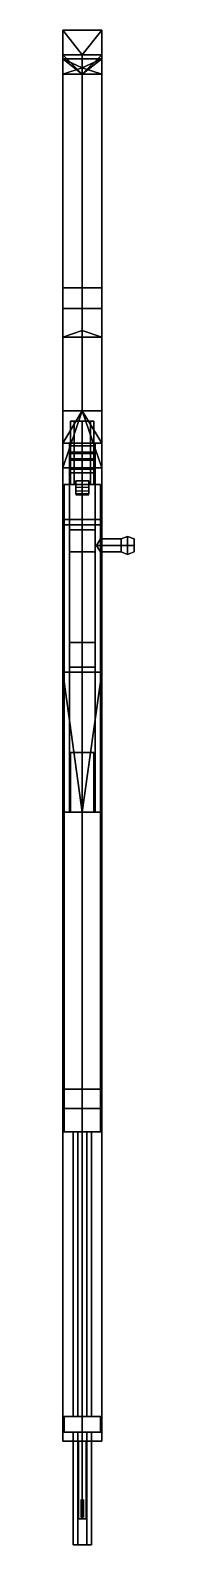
# Model space of a CAD drawing. Header units: millimetres. Extents: x -0.1 to 3, y -11.9 to 15.
# Drawn here: x -0.15 to 0.4, y -11.9 to -0.2 of the extents above.
import ezdxf

# ---------------------------------------------------------------- set-up
doc = ezdxf.new("R2010")
doc.units = ezdxf.units.MM

msp = doc.modelspace()

# ---------------------------------------------------------------- linework, layer by layer
for points in [[(-0.15, -0.2, 1.13), (-0.15, -0.39, 0.51), (-0.15, -0.39, 1.26), (-0.15, -0.2, 1.26)], [(0.15, -0.2, 1.26), (0.15, -0.2, 1.13), (-0.15, -0.2, 1.13), (-0.15, -0.2, 1.26)], [(0.15, -0.2, 1.13), (0.15, -0.39, 0.51), (-0.15, -0.39, 0.51), (-0.15, -0.2, 1.13)], [(-0.15, -0.2, 1.26), (0, -0.39, 1.39), (0, -0.39, 1.39), (0.15, -0.2, 1.26)], [(-0.15, -0.2, 1.26), (-0.15, -0.39, 1.26), (0, -0.54, 1.39), (0, -0.39, 1.39)], [(0, -0.54, 1.39), (0.15, -0.39, 1.26), (0.15, -0.2, 1.26), (0, -0.39, 1.39)], [(0.15, -0.39, 1.26), (0.15, -0.39, 0.51), (0.15, -0.2, 1.13), (0.15, -0.2, 1.26)], [(-0.15, -0.39, 0.51), (-0.15, -0.42, 0.33), (-0.15, -0.42, 1.26), (-0.15, -0.39, 1.26)], [(0.15, -0.39, 0.51), (0.15, -0.42, 0.33), (-0.15, -0.42, 0.33), (-0.15, -0.39, 0.51)], [(-0.15, -0.39, 1.26), (-0.15, -0.42, 1.26), (0, -0.54, 1.39)], [(-0.15, -0.42, 0.33), (-0.15, -0.54, 0.37), (-0.15, -0.54, 1.26), (-0.15, -0.42, 1.26)], [(0.15, -0.42, 0.33), (0, -0.49, 0.23), (0, -0.49, 0.23), (-0.15, -0.42, 0.33)], [(-0.15, -0.42, 1.26), (-0.15, -0.54, 1.26), (0, -0.54, 1.39)], [(0, -0.49, 0.23), (0, -0.49, 0.23), (-0.15, -0.54, 0.37), (-0.15, -0.42, 0.33)], [(0, -0.54, 1.39), (0.15, -0.42, 1.26), (0.15, -0.39, 1.26), (0, -0.54, 1.39)], [(0, -0.54, 1.39), (0.15, -0.54, 1.26), (0.15, -0.42, 1.26), (0, -0.54, 1.39)], [(0.15, -0.54, 0.37), (0, -0.49, 0.23), (0, -0.49, 0.23), (0.15, -0.42, 0.33)], [(0.15, -0.42, 1.26), (0.15, -0.42, 0.33), (0.15, -0.39, 0.51), (0.15, -0.39, 1.26)], [(0.15, -0.54, 1.26), (0.15, -0.54, 0.37), (0.15, -0.42, 0.33), (0.15, -0.42, 1.26)], [(0, -0.49, 0.23), (0, -2.19, 0.91), (-0.15, -2.19, 0.97), (-0.15, -0.54, 0.37)], [(-0.15, -0.54, 0.37), (-0.15, -2.19, 0.97), (-0.15, -2.19, 1.42), (-0.15, -0.54, 1.26)], [(-0.15, -0.54, 1.26), (-0.15, -2.19, 1.42), (0, -2.19, 1.53), (0, -0.54, 1.39)], [(0.15, -0.54, 0.37), (0.15, -2.19, 0.97), (0, -2.19, 0.91), (0, -0.49, 0.23)], [(0, -2.19, 1.53), (0.15, -2.19, 1.42), (0.15, -0.54, 1.26), (0, -0.54, 1.39)], [(0.15, -2.19, 1.42), (0.15, -2.19, 0.97), (0.15, -0.54, 0.37), (0.15, -0.54, 1.26)], [(-0.15, -2.19, 0.97), (-0.15, -2.35, 1.01), (-0.15, -2.35, 1.39), (-0.15, -2.19, 1.42)], [(-0.15, -2.19, 1.42), (-0.15, -2.35, 1.39), (0, -2.35, 1.49), (0, -2.19, 1.53)], [(0, -2.19, 0.91), (0, -2.35, 0.96), (-0.15, -2.35, 1.01), (-0.15, -2.19, 0.97)], [(0.15, -2.19, 0.97), (0.15, -2.35, 1.01), (0, -2.35, 0.96), (0, -2.19, 0.91)], [(0, -2.35, 1.49), (0.15, -2.35, 1.39), (0.15, -2.19, 1.42), (0, -2.19, 1.53)], [(0.15, -2.35, 1.39), (0.15, -2.35, 1.01), (0.15, -2.19, 0.97), (0.15, -2.19, 1.42)], [(-0.15, -2.35, 1.01), (-0.15, -2.57, 1.08), (-0.15, -2.57, 1.39), (-0.15, -2.35, 1.39)], [(-0.15, -2.35, 1.39), (-0.15, -2.57, 1.39), (0, -2.52, 1.49), (0, -2.35, 1.49)], [(0, -2.35, 0.96), (0, -2.57, 1.04), (-0.15, -2.57, 1.08), (-0.15, -2.35, 1.01)], [(0.15, -2.35, 1.01), (0.15, -2.57, 1.08), (0, -2.57, 1.04), (0, -2.35, 0.96)], [(0, -2.52, 1.49), (0.15, -2.57, 1.39), (0.15, -2.35, 1.39), (0, -2.35, 1.49)], [(0.15, -2.57, 1.39), (0.15, -2.57, 1.08), (0.15, -2.35, 1.01), (0.15, -2.35, 1.39)], [(-0.15, -2.57, 1.39), (-0.15, -3.14, 1.59), (0, -3.14, 1.73), (0, -2.52, 1.49)], [(-0.15, -2.57, 1.08), (-0.15, -3.14, 1.3), (-0.15, -3.14, 1.59), (-0.15, -2.57, 1.39)], [(0, -2.57, 1.04), (0, -3.14, 1.24), (-0.15, -3.14, 1.3), (-0.15, -2.57, 1.08)], [(0, -3.14, 1.73), (0.15, -3.14, 1.59), (0.15, -2.57, 1.39), (0, -2.52, 1.49)], [(0.15, -2.57, 1.08), (0.15, -3.14, 1.3), (0, -3.14, 1.24), (0, -2.57, 1.04)], [(0.15, -3.14, 1.59), (0.15, -3.14, 1.3), (0.15, -2.57, 1.08), (0.15, -2.57, 1.39)], [(-0.15, -3.14, 1.3), (-0.15, -3.39, 1.3), (-0.15, -3.58, 1.78), (-0.15, -3.14, 1.59)], [(0, -3.14, 1.73), (-0.15, -3.58, 1.78), (0.15, -3.58, 1.78), (0, -3.14, 1.73)], [(0, -3.14, 1.24), (0.15, -3.39, 1.3), (-0.15, -3.39, 1.3), (0, -3.14, 1.24)], [(-0.15, -3.14, 1.59), (-0.15, -3.58, 1.78), (0, -3.14, 1.73), (-0.15, -3.14, 1.59)], [(0, -3.14, 1.24), (0, -3.14, 1.24), (-0.15, -3.39, 1.3), (-0.15, -3.14, 1.3)], [(0, -3.14, 1.73), (0.15, -3.58, 1.78), (0.15, -3.14, 1.59), (0, -3.14, 1.73)], [(0.15, -3.39, 1.3), (0, -3.14, 1.24), (0, -3.14, 1.24), (0.15, -3.14, 1.3)], [(0.15, -3.58, 1.78), (0.15, -3.39, 1.3), (0.15, -3.14, 1.3), (0.15, -3.14, 1.59)], [(-0.064, -3.22, 1.904), (-0.09, -3.22, 1.84), (-0.09, -3.71, 1.84), (-0.064, -3.71, 1.904)], [(-0.09, -3.22, 1.84), (-0.064, -3.22, 1.776), (-0.064, -3.71, 1.776), (-0.09, -3.71, 1.84)], [(0.064, -3.22, 1.904), (-0.09, -3.22, 1.84), (-0.064, -3.22, 1.904), (0, -3.22, 1.93)], [(0.09, -3.22, 1.84), (-0.064, -3.22, 1.776), (-0.09, -3.22, 1.84), (0.064, -3.22, 1.904)], [(0, -3.22, 1.93), (-0.064, -3.22, 1.904), (-0.064, -3.71, 1.904), (0, -3.71, 1.93)], [(-0.064, -3.22, 1.776), (0, -3.22, 1.75), (0, -3.71, 1.75), (-0.064, -3.71, 1.776)], [(0.064, -3.22, 1.776), (0, -3.22, 1.75), (-0.064, -3.22, 1.776), (0.09, -3.22, 1.84)], [(0.064, -3.22, 1.904), (0, -3.22, 1.93), (0, -3.71, 1.93), (0.064, -3.71, 1.904)], [(0, -3.22, 1.75), (0.064, -3.22, 1.776), (0.064, -3.71, 1.776), (0, -3.71, 1.75)], [(0.09, -3.22, 1.84), (0.064, -3.22, 1.904), (0.064, -3.71, 1.904), (0.09, -3.71, 1.84)], [(0.064, -3.22, 1.776), (0.09, -3.22, 1.84), (0.09, -3.71, 1.84), (0.064, -3.71, 1.776)], [(-0.15, -3.39, 1.3), (-0.15, -3.98, 1.34), (-0.15, -4.02, 1.81), (-0.15, -3.58, 1.78)], [(0.15, -3.39, 1.3), (0.15, -3.98, 1.34), (-0.15, -3.98, 1.34), (-0.15, -3.39, 1.3)], [(0.15, -4.02, 1.81), (0.15, -3.98, 1.34), (0.15, -3.39, 1.3), (0.15, -3.58, 1.78)], [(-0.15, -3.58, 1.78), (-0.15, -4.02, 1.81), (0.15, -4.02, 1.81), (0.15, -3.58, 1.78)], [(-0.099, -3.71, 1.949), (-0.14, -3.71, 1.85), (-0.14, -6.24, 1.85), (-0.099, -6.24, 1.949)], [(-0.14, -3.71, 1.85), (-0.099, -3.71, 1.751), (-0.099, -6.24, 1.751), (-0.14, -6.24, 1.85)], [(0.099, -3.71, 1.949), (-0.14, -3.71, 1.85), (-0.099, -3.71, 1.949), (0, -3.71, 1.99)], [(0.14, -3.71, 1.85), (-0.099, -3.71, 1.751), (-0.14, -3.71, 1.85), (0.099, -3.71, 1.949)], [(0, -3.71, 1.99), (-0.099, -3.71, 1.949), (-0.099, -6.24, 1.949), (0, -6.24, 1.99)], [(0.099, -3.71, 1.751), (0.099, -3.71, 1.751), (-0.099, -3.71, 1.751), (0.14, -3.71, 1.85)], [(-0.05, -3.68, 1.2), (-0.05, -3.73, 1.31), (0.05, -3.73, 1.31), (0.05, -3.68, 1.2)], [(-0.05, -3.76, 1.04), (-0.05, -3.68, 1.2), (0.05, -3.68, 1.2), (0.05, -3.76, 1.04)], [(0.05, -3.71, 1.2), (0.05, -3.78, 1.32), (-0.05, -3.78, 1.32), (-0.05, -3.71, 1.2)], [(0.05, -3.79, 1.05), (0.05, -3.71, 1.2), (-0.05, -3.71, 1.2), (-0.05, -3.79, 1.05)], [(0.099, -3.71, 1.949), (0, -3.71, 1.99), (0, -6.24, 1.99), (0.099, -6.24, 1.949)], [(0.14, -3.71, 1.85), (0.099, -3.71, 1.949), (0.099, -6.24, 1.949), (0.14, -6.24, 1.85)], [(0.099, -3.71, 1.751), (0.14, -3.71, 1.85), (0.14, -6.24, 1.85), (0.099, -6.24, 1.751)], [(-0.15, -3.98, 1.34), (-0.15, -5.16, 1.4), (-0.15, -5.16, 1.81), (-0.15, -4.02, 1.81)], [(0.15, -3.98, 1.34), (0.15, -5.16, 1.4), (-0.15, -5.16, 1.4), (-0.15, -3.98, 1.34)], [(-0.15, -4.02, 1.81), (-0.15, -5.16, 1.81), (0.15, -5.16, 1.81), (0.15, -4.02, 1.81)], [(0.15, -5.16, 1.81), (0.15, -5.16, 1.4), (0.15, -3.98, 1.34), (0.15, -4.02, 1.81)], [(0.3, -4.18, 1.9), (0.3, -4.13, 1.85), (0.14, -4.13, 1.85), (0.11, -4.18, 1.9)], [(0.3, -4.13, 1.85), (0.3, -4.18, 1.8), (0.11, -4.18, 1.8), (0.14, -4.13, 1.85)], [(0.3, -4.23, 1.85), (0.3, -4.18, 1.9), (0.11, -4.18, 1.9), (0.14, -4.23, 1.85)], [(0.3, -4.18, 1.8), (0.3, -4.23, 1.85), (0.14, -4.23, 1.85), (0.11, -4.18, 1.8)], [(0.3, -4.18, 1.8), (0.3, -4.13, 1.85), (0.35, -4.11, 1.85), (0.35, -4.18, 1.78)], [(0.3, -4.13, 1.85), (0.3, -4.18, 1.9), (0.35, -4.18, 1.92), (0.35, -4.11, 1.85)], [(0.3, -4.18, 1.9), (0.3, -4.23, 1.85), (0.35, -4.25, 1.85), (0.35, -4.18, 1.92)], [(0.3, -4.23, 1.85), (0.3, -4.18, 1.8), (0.35, -4.18, 1.78), (0.35, -4.25, 1.85)], [(0.4, -4.18, 1.9), (0.4, -4.13, 1.85), (0.35, -4.11, 1.85), (0.35, -4.18, 1.92)], [(0.4, -4.13, 1.85), (0.4, -4.18, 1.8), (0.35, -4.18, 1.78), (0.35, -4.11, 1.85)], [(0.4, -4.18, 1.8), (0.4, -4.23, 1.85), (0.35, -4.25, 1.85), (0.35, -4.18, 1.78)], [(0.4, -4.23, 1.85), (0.4, -4.18, 1.9), (0.35, -4.18, 1.92), (0.35, -4.25, 1.85)], [(0.4, -4.23, 1.85), (0.4, -4.18, 1.8), (0.4, -4.13, 1.85), (0.4, -4.18, 1.9)], [(-0.15, -5.16, 1.4), (-0.15, -6.24, 1.52), (-0.15, -6.24, 1.84), (-0.15, -5.16, 1.81)], [(-0.15, -5.16, 1.81), (-0.15, -6.24, 1.84), (0.15, -6.24, 1.84), (0.15, -5.16, 1.81)], [(0.15, -5.16, 1.4), (0, -6.24, 1.46), (0, -6.24, 1.46), (-0.15, -5.16, 1.4)], [(0, -6.24, 1.46), (0, -6.24, 1.46), (-0.15, -6.24, 1.52), (-0.15, -5.16, 1.4)], [(0.15, -6.24, 1.52), (0, -6.24, 1.46), (0, -6.24, 1.46), (0.15, -5.16, 1.4)], [(0.15, -6.24, 1.84), (0.15, -6.24, 1.52), (0.15, -5.16, 1.4), (0.15, -5.16, 1.81)], [(-0.09, -5.78, 1.95), (-0.09, -6.24, 1.95), (-0.09, -6.24, 2.11), (-0.09, -5.78, 2.11)], [(0.09, -5.78, 2.11), (0.09, -5.78, 1.95), (-0.09, -5.78, 1.95), (-0.09, -5.78, 2.11)], [(-0.09, -5.78, 2.11), (-0.09, -6.24, 2.11), (0.09, -6.24, 2.11), (0.09, -5.78, 2.11)], [(0.09, -6.24, 2.11), (0.09, -6.24, 1.95), (0.09, -5.78, 1.95), (0.09, -5.78, 2.11)], [(-0.15, -6.24, 1.52), (-0.15, -8.38, 1.63), (-0.15, -8.38, 1.84), (-0.15, -6.24, 1.84)], [(-0.141, -6.24, 1.981), (-0.15, -6.24, 1.84), (-0.15, -8.38, 1.84), (-0.141, -8.38, 1.96)], [(0, -6.24, 1.46), (0, -8.38, 1.58), (-0.15, -8.38, 1.63), (-0.15, -6.24, 1.52)], [(-0.15, -6.24, 1.84), (-0.141, -6.24, 1.981), (0.141, -6.24, 1.981), (0.15, -6.24, 1.84)], [(0, -6.24, 2.04), (-0.141, -6.24, 1.981), (-0.141, -8.38, 1.96), (0, -8.38, 2.01)], [(-0.141, -6.24, 1.981), (0, -6.24, 2.04), (0, -6.24, 2.04), (0.141, -6.24, 1.981)], [(-0.09, -6.24, 2.11), (-0.09, -6.24, 1.95), (0.09, -6.24, 1.95), (0.09, -6.24, 2.11)], [(0.141, -6.24, 1.981), (0, -6.24, 2.04), (0, -8.38, 2.01), (0.141, -8.38, 1.96)], [(0.15, -8.38, 1.63), (0, -8.38, 1.58), (0, -6.24, 1.46), (0.15, -6.24, 1.52)], [(0.15, -6.24, 1.84), (0.141, -6.24, 1.981), (0.141, -8.38, 1.96), (0.15, -8.38, 1.84)], [(0.15, -8.38, 1.84), (0.15, -8.38, 1.63), (0.15, -6.24, 1.52), (0.15, -6.24, 1.84)], [(-0.15, -8.38, 1.63), (-0.15, -8.53, 1.65), (-0.15, -8.53, 1.84), (-0.15, -8.38, 1.84)], [(-0.15, -8.53, 1.84), (-0.141, -8.53, 1.96), (-0.141, -8.38, 1.96), (-0.15, -8.38, 1.84)], [(0, -8.38, 1.58), (0, -8.53, 1.62), (-0.15, -8.53, 1.65), (-0.15, -8.38, 1.63)], [(-0.141, -8.53, 1.96), (0, -8.53, 2.01), (0, -8.38, 2.01), (-0.141, -8.38, 1.96)], [(0, -8.53, 2.01), (0.141, -8.53, 1.96), (0.141, -8.38, 1.96), (0, -8.38, 2.01)], [(0.15, -8.53, 1.65), (0, -8.53, 1.62), (0, -8.38, 1.58), (0.15, -8.38, 1.63)], [(0.141, -8.53, 1.96), (0.15, -8.53, 1.84), (0.15, -8.38, 1.84), (0.141, -8.38, 1.96)], [(0.15, -8.53, 1.84), (0.15, -8.53, 1.65), (0.15, -8.38, 1.63), (0.15, -8.38, 1.84)], [(-0.15, -8.53, 1.65), (-0.15, -10.91, 1.7), (-0.15, -10.91, 1.84), (-0.15, -8.53, 1.84)], [(-0.15, -8.53, 1.84), (-0.15, -10.91, 1.84), (0.15, -10.91, 1.84), (0.15, -8.53, 1.84)], [(0, -8.53, 1.62), (0, -10.91, 1.66), (-0.15, -10.91, 1.7), (-0.15, -8.53, 1.65)], [(-0.15, -8.71, 1.84), (-0.141, -8.71, 1.96), (-0.141, -8.53, 1.96), (-0.15, -8.53, 1.84)], [(-0.141, -8.71, 1.96), (0, -8.71, 2.01), (0, -8.53, 2.01), (-0.141, -8.53, 1.96)], [(0.15, -10.91, 1.7), (0, -10.91, 1.66), (0, -8.53, 1.62), (0.15, -8.53, 1.65)], [(0, -8.71, 2.01), (0.141, -8.71, 1.96), (0.141, -8.53, 1.96), (0, -8.53, 2.01)], [(0.141, -8.71, 1.96), (0.15, -8.71, 1.84), (0.15, -8.53, 1.84), (0.141, -8.53, 1.96)], [(0.15, -10.91, 1.84), (0.15, -10.91, 1.7), (0.15, -8.53, 1.65), (0.15, -8.53, 1.84)], [(0.15, -8.71, 1.84), (0.141, -8.71, 1.96), (-0.141, -8.71, 1.96), (-0.15, -8.71, 1.84)], [(-0.141, -8.71, 1.96), (0.141, -8.71, 1.96), (0, -8.71, 2.01), (-0.141, -8.71, 1.96)], [(-0.035, -8.71, 1.941), (-0.07, -8.71, 1.88), (-0.07, -10.91, 1.88), (-0.035, -10.91, 1.941)], [(-0.07, -8.71, 1.88), (-0.035, -8.71, 1.819), (-0.035, -10.91, 1.819), (-0.07, -10.91, 1.88)], [(0.035, -8.71, 1.941), (-0.035, -8.71, 1.941), (-0.035, -10.91, 1.941), (0.035, -10.91, 1.941)], [(-0.035, -8.71, 1.819), (0.035, -8.71, 1.819), (0.035, -10.91, 1.819), (-0.035, -10.91, 1.819)], [(0.07, -8.71, 1.88), (0.035, -8.71, 1.941), (0.035, -10.91, 1.941), (0.07, -10.91, 1.88)], [(0.035, -8.71, 1.819), (0.07, -8.71, 1.88), (0.07, -10.91, 1.88), (0.035, -10.91, 1.819)], [(-0.15, -10.91, 1.62), (-0.15, -11.1, 1.62), (-0.15, -11.1, 1.84), (-0.15, -10.91, 1.84)], [(0, -10.91, 1.58), (0, -11.1, 1.58), (-0.15, -11.1, 1.62), (-0.15, -10.91, 1.62)], [(0, -10.91, 1.66), (0, -10.91, 1.58), (-0.15, -10.91, 1.62), (-0.15, -10.91, 1.7)], [(-0.15, -11.03, 1.84), (-0.141, -11.03, 1.92), (-0.141, -10.91, 1.92), (-0.15, -10.91, 1.84)], [(-0.15, -10.91, 1.84), (-0.141, -10.91, 1.92), (0.141, -10.91, 1.92), (0.15, -10.91, 1.84)], [(-0.141, -11.03, 1.92), (0, -11.03, 1.97), (0, -10.91, 1.97), (-0.141, -10.91, 1.92)], [(-0.141, -10.91, 1.92), (0, -10.91, 1.97), (0, -10.91, 1.97), (0.141, -10.91, 1.92)], [(0.15, -10.91, 1.7), (0.15, -10.91, 1.62), (0, -10.91, 1.58), (0, -10.91, 1.66)], [(0.15, -10.91, 1.62), (0.15, -11.1, 1.62), (0, -11.1, 1.58), (0, -10.91, 1.58)], [(0, -11.03, 1.97), (0.141, -11.03, 1.92), (0.141, -10.91, 1.92), (0, -10.91, 1.97)], [(0.141, -11.03, 1.92), (0.15, -11.03, 1.84), (0.15, -10.91, 1.84), (0.141, -10.91, 1.92)], [(0.15, -11.1, 1.84), (0.15, -11.1, 1.62), (0.15, -10.91, 1.62), (0.15, -10.91, 1.84)], [(-0.15, -11.03, 1.84), (-0.15, -11.1, 1.84), (0.15, -11.1, 1.84), (0.15, -11.03, 1.84)], [(-0.141, -11.03, 1.92), (-0.15, -11.03, 1.84), (0.15, -11.03, 1.84), (0.141, -11.03, 1.92)], [(-0.15, -11.1, 1.84), (-0.15, -11.1, 1.62), (0.15, -11.1, 1.62), (0.15, -11.1, 1.84)], [(-0.15, -11.1, 1.62), (0, -11.1, 1.58), (0, -11.1, 1.58), (0.15, -11.1, 1.62)], [(0, -11.03, 1.97), (-0.141, -11.03, 1.92), (0.141, -11.03, 1.92), (0, -11.03, 1.97)], [(-0.035, -11.03, 1.941), (-0.07, -11.03, 1.88), (-0.07, -11.9, 1.88), (-0.035, -11.9, 1.941)], [(-0.07, -11.03, 1.88), (-0.035, -11.03, 1.819), (-0.035, -11.9, 1.819), (-0.07, -11.9, 1.88)], [(0.035, -11.03, 1.941), (-0.035, -11.03, 1.941), (-0.035, -11.9, 1.941), (0.035, -11.9, 1.941)], [(-0.035, -11.03, 1.819), (0.035, -11.03, 1.819), (0.035, -11.9, 1.819), (-0.035, -11.9, 1.819)], [(0, -11.1, 1.74), (-0.03, -11.1, 1.71), (-0.03, -11.7, 1.71), (0, -11.7, 1.74)], [(-0.03, -11.1, 1.71), (0, -11.1, 1.68), (0, -11.7, 1.68), (-0.03, -11.7, 1.71)], [(0.03, -11.1, 1.71), (0, -11.1, 1.74), (0, -11.7, 1.74), (0.03, -11.7, 1.71)], [(0, -11.1, 1.68), (0.03, -11.1, 1.71), (0.03, -11.7, 1.71), (0, -11.7, 1.68)], [(0.07, -11.03, 1.88), (0.035, -11.03, 1.941), (0.035, -11.9, 1.941), (0.07, -11.9, 1.88)], [(0.035, -11.03, 1.819), (0.07, -11.03, 1.88), (0.07, -11.9, 1.88), (0.035, -11.9, 1.819)], [(-0.01, -11.55, 1.94), (-0.01, -11.69, 1.94), (-0.01, -11.69, 2.02), (-0.01, -11.55, 2.02)], [(-0.01, -11.55, 2.02), (-0.01, -11.69, 2.02), (-0.01, -11.64, 2.07), (-0.01, -11.59, 2.07)], [(0.01, -11.55, 2.02), (0.01, -11.69, 2.02), (0.01, -11.69, 1.94), (0.01, -11.55, 1.94)], [(0.01, -11.59, 2.07), (0.01, -11.64, 2.07), (0.01, -11.69, 2.02), (0.01, -11.55, 2.02)], [(0, -11.7, 1.74), (-0.03, -11.7, 1.71), (0, -11.7, 1.68), (0.03, -11.7, 1.71)], [(0.035, -11.9, 1.941), (-0.035, -11.9, 1.941), (-0.07, -11.9, 1.88), (0.07, -11.9, 1.88)], [(0.07, -11.9, 1.88), (-0.07, -11.9, 1.88), (-0.035, -11.9, 1.819), (0.035, -11.9, 1.819)]]:
    msp.add_3dface(points)
at = {"color": 2}
for points in [[(-0.1, -3.52, 1.28), (-0.1, -3.39, 1.3), (-0.1, -3.41, 1.21), (-0.1, -3.46, 1.21)], [(-0.1, -3.41, 1.21), (-0.1, -3.39, 1.3), (0.1, -3.39, 1.3), (0.1, -3.41, 1.21)], [(-0.1, -3.98, 1.34), (-0.1, -3.39, 1.3), (-0.1, -3.52, 1.28), (-0.1, -3.98, 1.34)], [(0.1, -3.41, 1.21), (0.1, -3.39, 1.3), (0.1, -3.52, 1.28), (0.1, -3.46, 1.21)], [(0.1, -3.52, 1.28), (0.1, -3.39, 1.3), (0.1, -3.98, 1.34)], [(-0.1, -3.47, 1.04), (-0.1, -3.41, 1.21), (0.1, -3.41, 1.21), (0.1, -3.47, 1.04)], [(-0.1, -3.46, 1.21), (-0.1, -3.41, 1.21), (-0.1, -3.47, 1.04), (-0.1, -3.51, 1.07)], [(0.1, -3.51, 1.07), (0.1, -3.46, 1.21), (-0.1, -3.46, 1.21), (-0.1, -3.51, 1.07)], [(0.1, -3.46, 1.21), (0.1, -3.52, 1.28), (-0.1, -3.52, 1.28), (-0.1, -3.46, 1.21)], [(-0.1, -3.59, 0.97), (-0.1, -3.47, 1.04), (0.1, -3.47, 1.04), (0.1, -3.59, 0.97)], [(-0.1, -3.51, 1.07), (-0.1, -3.47, 1.04), (-0.1, -3.59, 0.97), (-0.1, -3.62, 1.01)], [(0.1, -3.62, 1.01), (0.1, -3.51, 1.07), (-0.1, -3.51, 1.07), (-0.1, -3.62, 1.01)], [(0.1, -3.47, 1.04), (0.1, -3.41, 1.21), (0.1, -3.46, 1.21), (0.1, -3.51, 1.07)], [(0.1, -3.59, 0.97), (0.1, -3.47, 1.04), (0.1, -3.51, 1.07), (0.1, -3.62, 1.01)], [(-0.1, -3.98, 1.34), (-0.1, -3.52, 1.28), (0.1, -3.52, 1.28), (0.1, -3.98, 1.34)], [(-0.1, -3.62, 1.01), (-0.1, -3.59, 0.97), (-0.1, -4.23, 1.02), (-0.1, -3.98, 1.04)], [(-0.1, -4.23, 1.02), (-0.1, -3.59, 0.97), (0.1, -3.59, 0.97), (0.1, -4.23, 1.02)], [(0.1, -3.98, 1.04), (0.1, -3.62, 1.01), (-0.1, -3.62, 1.01), (-0.1, -3.98, 1.04)], [(0.1, -4.23, 1.02), (0.1, -3.59, 0.97), (0.1, -3.62, 1.01), (0.1, -3.98, 1.04)], [(-0.1, -4.06, 1.19), (-0.1, -5.12, 1.25), (-0.1, -5.16, 1.4), (-0.1, -3.98, 1.34)], [(0.1, -3.98, 1.34), (0.1, -4.06, 1.19), (-0.1, -4.06, 1.19), (-0.1, -3.98, 1.34)], [(-0.1, -3.98, 1.04), (-0.1, -4.23, 1.02), (-0.1, -4.93, 1.16), (-0.1, -4.06, 1.12)], [(0.1, -4.06, 1.12), (0.1, -3.98, 1.04), (-0.1, -3.98, 1.04), (-0.1, -4.06, 1.12)], [(-0.1, -4.06, 1.12), (-0.1, -4.93, 1.16), (-0.1, -5.12, 1.25), (-0.1, -4.06, 1.19)], [(0.1, -4.06, 1.19), (0.1, -4.06, 1.12), (-0.1, -4.06, 1.12), (-0.1, -4.06, 1.19)], [(0.1, -5.16, 1.4), (0.1, -5.12, 1.25), (0.1, -4.06, 1.19), (0.1, -3.98, 1.34)], [(0.1, -4.93, 1.16), (0.1, -4.23, 1.02), (0.1, -3.98, 1.04), (0.1, -4.06, 1.12)], [(0.1, -5.12, 1.25), (0.1, -4.93, 1.16), (0.1, -4.06, 1.12), (0.1, -4.06, 1.19)], [(-0.1, -4.93, 1.16), (-0.1, -4.23, 1.02), (0.1, -4.23, 1.02), (0.1, -4.93, 1.16)], [(-0.1, -5.12, 1.25), (-0.1, -4.93, 1.16), (0.1, -4.93, 1.16), (0.1, -5.12, 1.25)], [(-0.1, -5.16, 1.4), (-0.1, -5.12, 1.25), (0.1, -5.12, 1.25), (0.1, -5.16, 1.4)]]:
    msp.add_3dface(points, dxfattribs=at)

doc.saveas('drawing.dxf')
